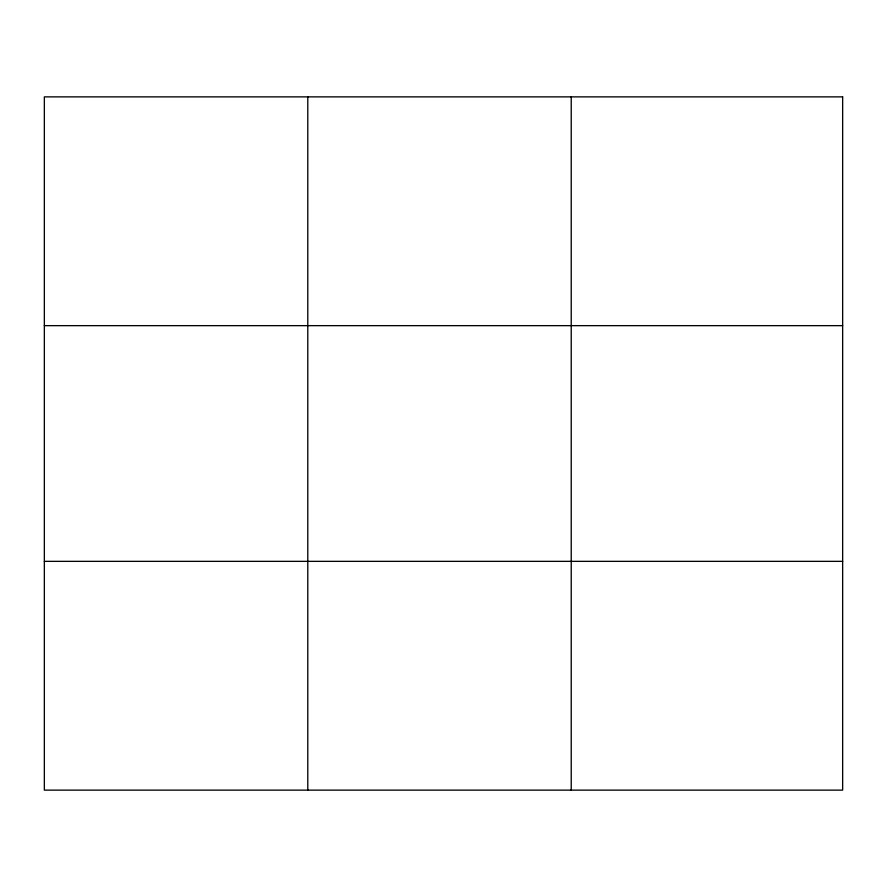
<?xml version="1.0" encoding="UTF-8"?>
<svg xmlns="http://www.w3.org/2000/svg" width="887" height="887" viewBox="0 0 887 887"><rect width="100%" height="100%" fill="white"/><g stroke="black" fill="none" stroke-linecap="round" stroke-linejoin="round"><path stroke-width="1.33" d="M307.789 790.129L307.789 96.871M571.228 790.129L571.228 96.871M44.35 325.651L842.65 325.651M44.35 561.349L842.65 561.349M842.65 96.871L842.65 790.129L44.35 790.129L44.35 96.871L842.65 96.871"/></g></svg>
